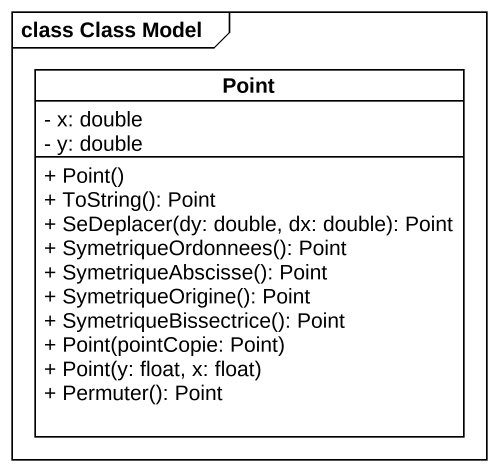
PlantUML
@startuml
mainframe class Class Model
hide circle
hide empty members
skinparam classAttributeIconSize 0
class Point {
  - x: double
  - y: double
  + Point()
  + ToString(): Point
  + SeDeplacer(dy: double, dx: double): Point
  + SymetriqueOrdonnees(): Point
  + SymetriqueAbscisse(): Point
  + SymetriqueOrigine(): Point
  + SymetriqueBissectrice(): Point
  + Point(pointCopie: Point)
  + Point(y: float, x: float)
  + Permuter(): Point
}
@enduml
